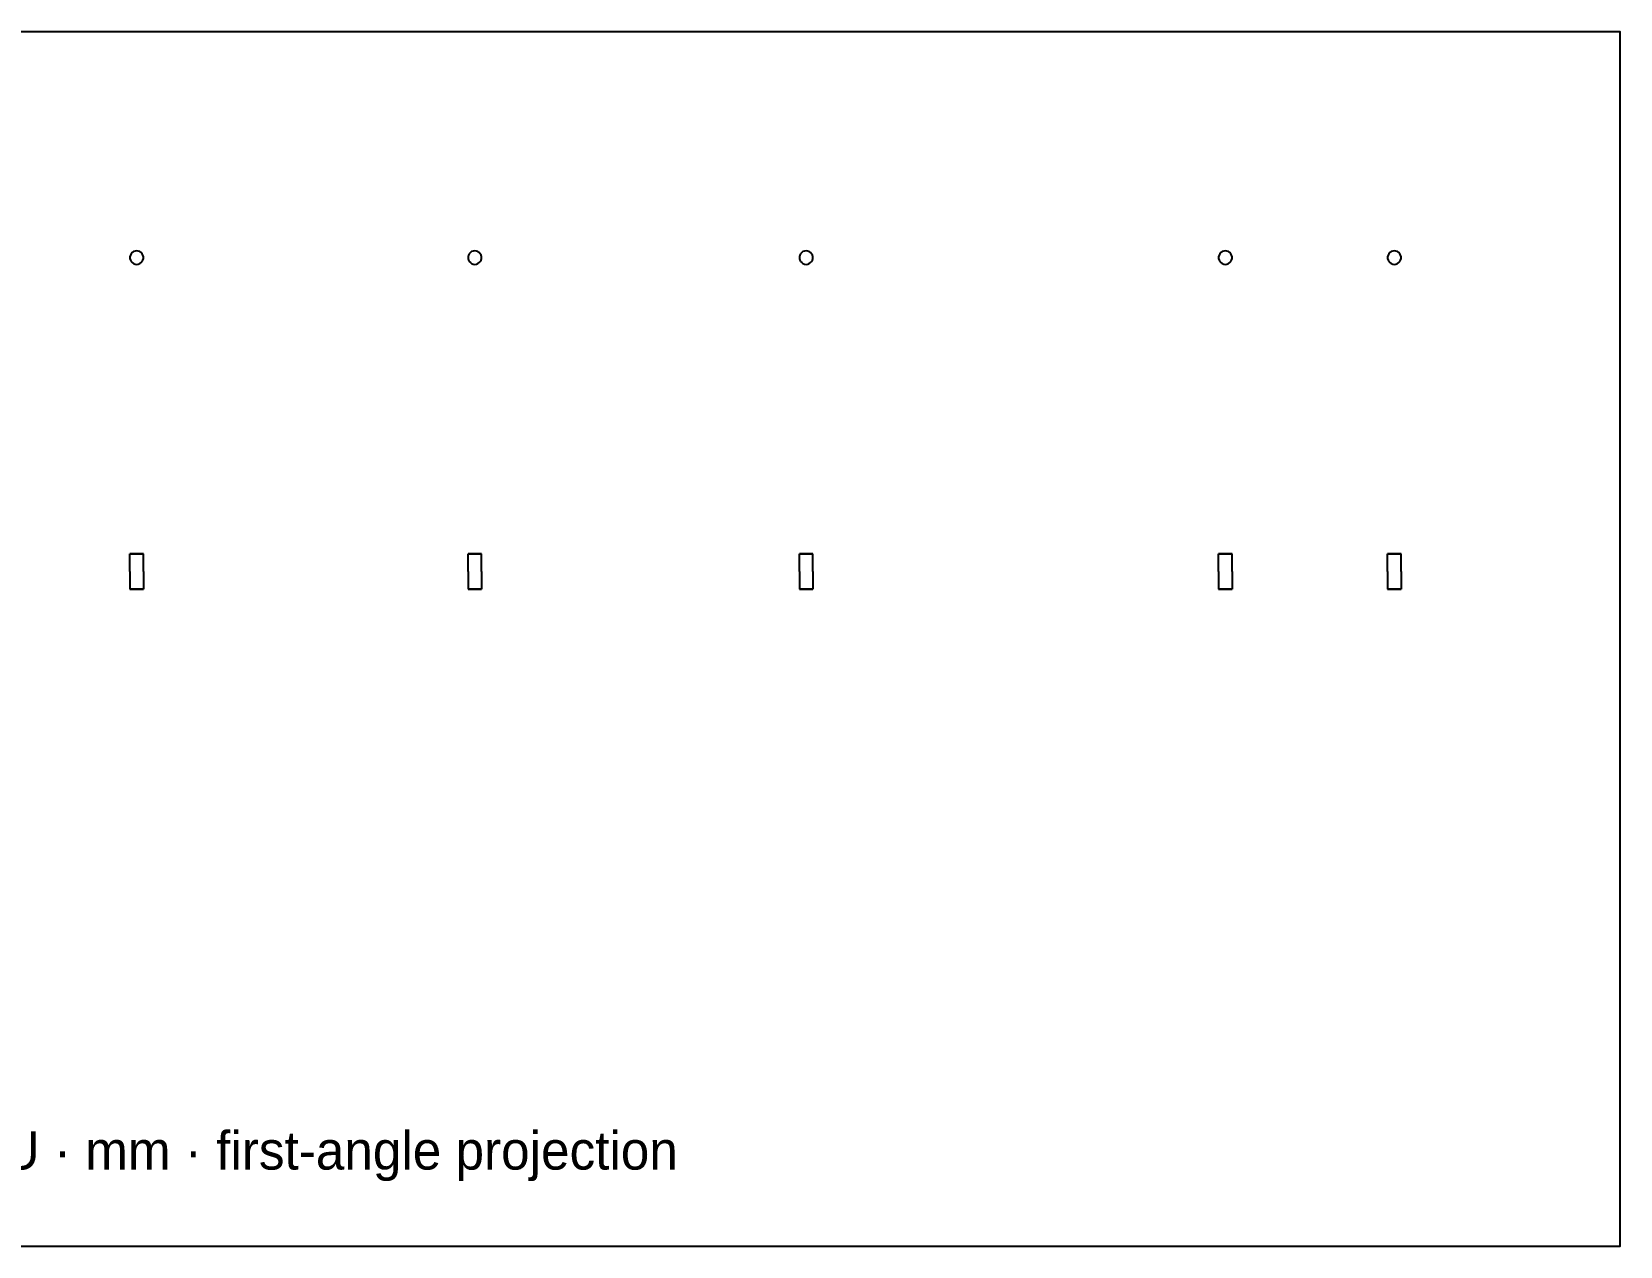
# Model space of a CAD drawing. Header units: millimetres. Extents: x -341 to -83, y -36 to 62.
# Drawn here: x -211.8 to -82.5, y -36.4 to 62.5 of the extents above; entities that cross this region are included whole.
import ezdxf

# ---------------------------------------------------------------- set-up
doc = ezdxf.new("R2010")
doc.units = ezdxf.units.MM
for name, color, linetype in [('BORDER', 7, 'Continuous'), ('HIDDEN', 8, 'Continuous'), ('TEXT', 5, 'Continuous'), ('VISIBLE', 7, 'Continuous')]:
    doc.layers.add(name, color=color, linetype=linetype)

msp = doc.modelspace()

# ---------------------------------------------------------------- linework, layer by layer
at = {"layer": 'BORDER'}
msp.add_lwpolyline([(-340.96, -36.36), (-82.55, -36.36), (-82.55, 62.45), (-340.96, 62.45)], close=True, dxfattribs=at)
at = {"layer": 'HIDDEN'}
for points in [[(-203.73, 44.28), (-203.77, 44.15)], [(-203.77, 44.15), (-203.77, 44.01)], [(-203.77, 44.01), (-203.73, 43.88)], [(-203.67, 44.39), (-203.73, 44.28)], [(-203.58, 44.49), (-203.67, 44.39)], [(-203.48, 44.57), (-203.58, 44.49)], [(-203.35, 44.61), (-203.48, 44.57)], [(-203.22, 44.63), (-203.35, 44.61)], [(-203.09, 44.61), (-203.22, 44.63)], [(-202.96, 44.57), (-203.09, 44.61)], [(-202.86, 44.49), (-202.96, 44.57)], [(-202.77, 44.39), (-202.86, 44.49)], [(-202.71, 44.28), (-202.77, 44.39)], [(-202.67, 44.15), (-202.71, 44.28)], [(-202.71, 43.88), (-202.67, 44.01)], [(-202.67, 44.01), (-202.67, 44.15)], [(-176.23, 44.28), (-176.27, 44.15)], [(-176.27, 44.15), (-176.27, 44.01)], [(-176.27, 44.01), (-176.23, 43.88)], [(-176.17, 44.39), (-176.23, 44.28)], [(-176.08, 44.49), (-176.17, 44.39)], [(-175.98, 44.57), (-176.08, 44.49)], [(-175.85, 44.61), (-175.98, 44.57)], [(-175.72, 44.63), (-175.85, 44.61)], [(-175.59, 44.61), (-175.72, 44.63)], [(-175.46, 44.57), (-175.59, 44.61)], [(-175.36, 44.49), (-175.46, 44.57)], [(-175.27, 44.39), (-175.36, 44.49)], [(-175.21, 44.28), (-175.27, 44.39)], [(-175.17, 44.15), (-175.21, 44.28)], [(-175.21, 43.88), (-175.17, 44.01)], [(-175.17, 44.01), (-175.17, 44.15)], [(-149.28, 44.28), (-149.32, 44.15)], [(-149.32, 44.15), (-149.32, 44.01)], [(-149.32, 44.01), (-149.28, 43.88)], [(-149.22, 44.39), (-149.28, 44.28)], [(-149.13, 44.49), (-149.22, 44.39)], [(-149.03, 44.57), (-149.13, 44.49)], [(-148.9, 44.61), (-149.03, 44.57)], [(-148.77, 44.63), (-148.9, 44.61)], [(-148.64, 44.61), (-148.77, 44.63)], [(-148.51, 44.57), (-148.64, 44.61)], [(-148.41, 44.49), (-148.51, 44.57)], [(-148.32, 44.39), (-148.41, 44.49)], [(-148.26, 44.28), (-148.32, 44.39)], [(-148.22, 44.15), (-148.26, 44.28)], [(-148.26, 43.88), (-148.22, 44.01)], [(-148.22, 44.01), (-148.22, 44.15)], [(-115.18, 44.28), (-115.22, 44.15)], [(-115.22, 44.15), (-115.22, 44.01)], [(-115.22, 44.01), (-115.18, 43.88)], [(-115.12, 44.39), (-115.18, 44.28)], [(-115.03, 44.49), (-115.12, 44.39)], [(-114.93, 44.57), (-115.03, 44.49)], [(-114.8, 44.61), (-114.93, 44.57)], [(-114.67, 44.63), (-114.8, 44.61)], [(-114.54, 44.61), (-114.67, 44.63)], [(-114.41, 44.57), (-114.54, 44.61)], [(-114.31, 44.49), (-114.41, 44.57)], [(-114.22, 44.39), (-114.31, 44.49)], [(-114.16, 44.28), (-114.22, 44.39)], [(-114.12, 44.15), (-114.16, 44.28)], [(-114.16, 43.88), (-114.12, 44.01)], [(-114.12, 44.01), (-114.12, 44.15)], [(-101.43, 44.28), (-101.47, 44.15)], [(-101.47, 44.15), (-101.47, 44.01)], [(-101.47, 44.01), (-101.43, 43.88)], [(-101.37, 44.39), (-101.43, 44.28)], [(-101.28, 44.49), (-101.37, 44.39)], [(-101.18, 44.57), (-101.28, 44.49)], [(-101.05, 44.61), (-101.18, 44.57)], [(-100.92, 44.63), (-101.05, 44.61)], [(-100.79, 44.61), (-100.92, 44.63)], [(-100.66, 44.57), (-100.79, 44.61)], [(-100.56, 44.49), (-100.66, 44.57)], [(-100.47, 44.39), (-100.56, 44.49)], [(-100.41, 44.28), (-100.47, 44.39)], [(-100.37, 44.15), (-100.41, 44.28)], [(-100.41, 43.88), (-100.37, 44.01)], [(-100.37, 44.01), (-100.37, 44.15)], [(-203.73, 43.88), (-203.67, 43.77)], [(-203.67, 43.77), (-203.58, 43.67)], [(-203.58, 43.67), (-203.48, 43.59)], [(-203.48, 43.59), (-203.35, 43.55)], [(-203.35, 43.55), (-203.22, 43.53)], [(-203.22, 43.53), (-203.09, 43.55)], [(-203.09, 43.55), (-202.96, 43.59)], [(-202.96, 43.59), (-202.86, 43.67)], [(-202.86, 43.67), (-202.77, 43.77)], [(-202.77, 43.77), (-202.71, 43.88)], [(-176.23, 43.88), (-176.17, 43.77)], [(-176.17, 43.77), (-176.08, 43.67)], [(-176.08, 43.67), (-175.98, 43.59)], [(-175.98, 43.59), (-175.85, 43.55)], [(-175.85, 43.55), (-175.72, 43.53)], [(-175.72, 43.53), (-175.59, 43.55)], [(-175.59, 43.55), (-175.46, 43.59)], [(-175.46, 43.59), (-175.36, 43.67)], [(-175.36, 43.67), (-175.27, 43.77)], [(-175.27, 43.77), (-175.21, 43.88)], [(-149.28, 43.88), (-149.22, 43.77)], [(-149.22, 43.77), (-149.13, 43.67)], [(-149.13, 43.67), (-149.03, 43.59)], [(-149.03, 43.59), (-148.9, 43.55)], [(-148.9, 43.55), (-148.77, 43.53)], [(-148.77, 43.53), (-148.64, 43.55)], [(-148.64, 43.55), (-148.51, 43.59)], [(-148.51, 43.59), (-148.41, 43.67)], [(-148.41, 43.67), (-148.32, 43.77)], [(-148.32, 43.77), (-148.26, 43.88)], [(-115.18, 43.88), (-115.12, 43.77)], [(-115.12, 43.77), (-115.03, 43.67)], [(-115.03, 43.67), (-114.93, 43.59)], [(-114.93, 43.59), (-114.8, 43.55)], [(-114.8, 43.55), (-114.67, 43.53)], [(-114.67, 43.53), (-114.54, 43.55)], [(-114.54, 43.55), (-114.41, 43.59)], [(-114.41, 43.59), (-114.31, 43.67)], [(-114.31, 43.67), (-114.22, 43.77)], [(-114.22, 43.77), (-114.16, 43.88)], [(-101.43, 43.88), (-101.37, 43.77)], [(-101.37, 43.77), (-101.28, 43.67)], [(-101.28, 43.67), (-101.18, 43.59)], [(-101.18, 43.59), (-101.05, 43.55)], [(-101.05, 43.55), (-100.92, 43.53)], [(-100.92, 43.53), (-100.79, 43.55)], [(-100.79, 43.55), (-100.66, 43.59)], [(-100.66, 43.59), (-100.56, 43.67)], [(-100.56, 43.67), (-100.47, 43.77)], [(-100.47, 43.77), (-100.41, 43.88)], [(-203.77, 19.97), (-203.73, 19.97)], [(-203.77, 19.97), (-203.77, 19.97)], [(-203.73, 19.97), (-203.67, 19.97)], [(-203.67, 19.97), (-203.58, 19.97)], [(-203.58, 19.97), (-203.48, 19.97)], [(-203.48, 19.97), (-203.35, 19.97)], [(-203.35, 19.97), (-203.22, 19.97)], [(-203.22, 19.97), (-203.09, 19.97)], [(-203.09, 19.97), (-202.96, 19.97)], [(-202.96, 19.97), (-202.86, 19.97)], [(-202.86, 19.97), (-202.77, 19.97)], [(-202.77, 19.97), (-202.71, 19.97)], [(-202.71, 19.97), (-202.67, 19.97)], [(-202.67, 19.97), (-202.67, 19.97)], [(-176.27, 19.97), (-176.23, 19.97)], [(-176.27, 19.97), (-176.27, 19.97)], [(-176.23, 19.97), (-176.17, 19.97)], [(-176.17, 19.97), (-176.08, 19.97)], [(-176.08, 19.97), (-175.98, 19.97)], [(-175.98, 19.97), (-175.85, 19.97)], [(-175.85, 19.97), (-175.72, 19.97)], [(-175.72, 19.97), (-175.59, 19.97)], [(-175.59, 19.97), (-175.46, 19.97)], [(-175.46, 19.97), (-175.36, 19.97)], [(-175.36, 19.97), (-175.27, 19.97)], [(-175.27, 19.97), (-175.21, 19.97)], [(-175.21, 19.97), (-175.17, 19.97)], [(-175.17, 19.97), (-175.17, 19.97)], [(-149.32, 19.97), (-149.28, 19.97)], [(-149.32, 19.97), (-149.32, 19.97)], [(-149.28, 19.97), (-149.22, 19.97)], [(-149.22, 19.97), (-149.13, 19.97)], [(-149.13, 19.97), (-149.03, 19.97)], [(-149.03, 19.97), (-148.9, 19.97)], [(-148.9, 19.97), (-148.77, 19.97)], [(-148.77, 19.97), (-148.64, 19.97)], [(-148.64, 19.97), (-148.51, 19.97)], [(-148.51, 19.97), (-148.41, 19.97)], [(-148.41, 19.97), (-148.32, 19.97)], [(-148.32, 19.97), (-148.26, 19.97)], [(-148.26, 19.97), (-148.22, 19.97)], [(-148.22, 19.97), (-148.22, 19.97)], [(-115.22, 19.97), (-115.18, 19.97)], [(-115.22, 19.97), (-115.22, 19.97)], [(-115.18, 19.97), (-115.12, 19.97)], [(-115.12, 19.97), (-115.03, 19.97)], [(-115.03, 19.97), (-114.93, 19.97)], [(-114.93, 19.97), (-114.8, 19.97)], [(-114.8, 19.97), (-114.67, 19.97)], [(-114.67, 19.97), (-114.54, 19.97)], [(-114.54, 19.97), (-114.41, 19.97)], [(-114.41, 19.97), (-114.31, 19.97)], [(-114.31, 19.97), (-114.22, 19.97)], [(-114.22, 19.97), (-114.16, 19.97)], [(-114.16, 19.97), (-114.12, 19.97)], [(-114.12, 19.97), (-114.12, 19.97)], [(-101.47, 19.97), (-101.43, 19.97)], [(-101.47, 19.97), (-101.47, 19.97)], [(-101.43, 19.97), (-101.37, 19.97)], [(-101.37, 19.97), (-101.28, 19.97)], [(-101.28, 19.97), (-101.18, 19.97)], [(-101.18, 19.97), (-101.05, 19.97)], [(-101.05, 19.97), (-100.92, 19.97)], [(-100.92, 19.97), (-100.79, 19.97)], [(-100.79, 19.97), (-100.66, 19.97)], [(-100.66, 19.97), (-100.56, 19.97)], [(-100.56, 19.97), (-100.47, 19.97)], [(-100.47, 19.97), (-100.41, 19.97)], [(-100.41, 19.97), (-100.37, 19.97)], [(-100.37, 19.97), (-100.37, 19.97)], [(-203.77, 17.11), (-203.73, 17.11)], [(-203.77, 17.11), (-203.77, 17.11)], [(-203.73, 17.11), (-203.67, 17.11)], [(-203.67, 17.11), (-203.58, 17.11)], [(-203.58, 17.11), (-203.48, 17.11)], [(-203.48, 17.11), (-203.35, 17.11)], [(-203.35, 17.11), (-203.22, 17.11)], [(-203.22, 17.11), (-203.09, 17.11)], [(-203.09, 17.11), (-202.96, 17.11)], [(-202.96, 17.11), (-202.86, 17.11)], [(-202.86, 17.11), (-202.77, 17.11)], [(-202.77, 17.11), (-202.71, 17.11)], [(-202.71, 17.11), (-202.67, 17.11)], [(-202.67, 17.11), (-202.67, 17.11)], [(-176.27, 17.11), (-176.23, 17.11)], [(-176.27, 17.11), (-176.27, 17.11)], [(-176.23, 17.11), (-176.17, 17.11)], [(-176.17, 17.11), (-176.08, 17.11)], [(-176.08, 17.11), (-175.98, 17.11)], [(-175.98, 17.11), (-175.85, 17.11)], [(-175.85, 17.11), (-175.72, 17.11)], [(-175.72, 17.11), (-175.59, 17.11)], [(-175.59, 17.11), (-175.46, 17.11)], [(-175.46, 17.11), (-175.36, 17.11)], [(-175.36, 17.11), (-175.27, 17.11)], [(-175.27, 17.11), (-175.21, 17.11)], [(-175.21, 17.11), (-175.17, 17.11)], [(-175.17, 17.11), (-175.17, 17.11)], [(-149.32, 17.11), (-149.28, 17.11)], [(-149.32, 17.11), (-149.32, 17.11)], [(-149.28, 17.11), (-149.22, 17.11)], [(-149.22, 17.11), (-149.13, 17.11)], [(-149.13, 17.11), (-149.03, 17.11)], [(-149.03, 17.11), (-148.9, 17.11)], [(-148.9, 17.11), (-148.77, 17.11)], [(-148.77, 17.11), (-148.64, 17.11)], [(-148.64, 17.11), (-148.51, 17.11)], [(-148.51, 17.11), (-148.41, 17.11)], [(-148.41, 17.11), (-148.32, 17.11)], [(-148.32, 17.11), (-148.26, 17.11)], [(-148.26, 17.11), (-148.22, 17.11)], [(-148.22, 17.11), (-148.22, 17.11)], [(-115.22, 17.11), (-115.18, 17.11)], [(-115.22, 17.11), (-115.22, 17.11)], [(-115.18, 17.11), (-115.12, 17.11)], [(-115.12, 17.11), (-115.03, 17.11)], [(-115.03, 17.11), (-114.93, 17.11)], [(-114.93, 17.11), (-114.8, 17.11)], [(-114.8, 17.11), (-114.67, 17.11)], [(-114.67, 17.11), (-114.54, 17.11)], [(-114.54, 17.11), (-114.41, 17.11)], [(-114.41, 17.11), (-114.31, 17.11)], [(-114.31, 17.11), (-114.22, 17.11)], [(-114.22, 17.11), (-114.16, 17.11)], [(-114.16, 17.11), (-114.12, 17.11)], [(-114.12, 17.11), (-114.12, 17.11)], [(-101.47, 17.11), (-101.43, 17.11)], [(-101.47, 17.11), (-101.47, 17.11)], [(-101.43, 17.11), (-101.37, 17.11)], [(-101.37, 17.11), (-101.28, 17.11)], [(-101.28, 17.11), (-101.18, 17.11)], [(-101.18, 17.11), (-101.05, 17.11)], [(-101.05, 17.11), (-100.92, 17.11)], [(-100.92, 17.11), (-100.79, 17.11)], [(-100.79, 17.11), (-100.66, 17.11)], [(-100.66, 17.11), (-100.56, 17.11)], [(-100.56, 17.11), (-100.47, 17.11)], [(-100.47, 17.11), (-100.41, 17.11)], [(-100.41, 17.11), (-100.37, 17.11)], [(-100.37, 17.11), (-100.37, 17.11)]]:
    msp.add_lwpolyline(points, dxfattribs=at)
at = {"layer": 'VISIBLE'}
for points in [[(-203.73, 44.28), (-203.77, 44.15)], [(-203.77, 44.15), (-203.77, 44.01)], [(-203.77, 44.01), (-203.73, 43.88)], [(-203.67, 44.39), (-203.73, 44.28)], [(-203.58, 44.49), (-203.67, 44.39)], [(-203.48, 44.57), (-203.58, 44.49)], [(-203.35, 44.61), (-203.48, 44.57)], [(-203.22, 44.63), (-203.35, 44.61)], [(-203.09, 44.61), (-203.22, 44.63)], [(-202.96, 44.57), (-203.09, 44.61)], [(-202.86, 44.49), (-202.96, 44.57)], [(-202.77, 44.39), (-202.86, 44.49)], [(-202.71, 44.28), (-202.77, 44.39)], [(-202.67, 44.15), (-202.71, 44.28)], [(-202.71, 43.88), (-202.67, 44.01)], [(-202.67, 44.01), (-202.67, 44.15)], [(-176.23, 44.28), (-176.27, 44.15)], [(-176.27, 44.15), (-176.27, 44.01)], [(-176.27, 44.01), (-176.23, 43.88)], [(-176.17, 44.39), (-176.23, 44.28)], [(-176.08, 44.49), (-176.17, 44.39)], [(-175.98, 44.57), (-176.08, 44.49)], [(-175.85, 44.61), (-175.98, 44.57)], [(-175.72, 44.63), (-175.85, 44.61)], [(-175.59, 44.61), (-175.72, 44.63)], [(-175.46, 44.57), (-175.59, 44.61)], [(-175.36, 44.49), (-175.46, 44.57)], [(-175.27, 44.39), (-175.36, 44.49)], [(-175.21, 44.28), (-175.27, 44.39)], [(-175.17, 44.15), (-175.21, 44.28)], [(-175.21, 43.88), (-175.17, 44.01)], [(-175.17, 44.01), (-175.17, 44.15)], [(-149.28, 44.28), (-149.32, 44.15)], [(-149.32, 44.15), (-149.32, 44.01)], [(-149.32, 44.01), (-149.28, 43.88)], [(-149.22, 44.39), (-149.28, 44.28)], [(-149.13, 44.49), (-149.22, 44.39)], [(-149.03, 44.57), (-149.13, 44.49)], [(-148.9, 44.61), (-149.03, 44.57)], [(-148.77, 44.63), (-148.9, 44.61)], [(-148.64, 44.61), (-148.77, 44.63)], [(-148.51, 44.57), (-148.64, 44.61)], [(-148.41, 44.49), (-148.51, 44.57)], [(-148.32, 44.39), (-148.41, 44.49)], [(-148.26, 44.28), (-148.32, 44.39)], [(-148.22, 44.15), (-148.26, 44.28)], [(-148.26, 43.88), (-148.22, 44.01)], [(-148.22, 44.01), (-148.22, 44.15)], [(-115.18, 44.28), (-115.22, 44.15)], [(-115.22, 44.15), (-115.22, 44.01)], [(-115.22, 44.01), (-115.18, 43.88)], [(-115.12, 44.39), (-115.18, 44.28)], [(-115.03, 44.49), (-115.12, 44.39)], [(-114.93, 44.57), (-115.03, 44.49)], [(-114.8, 44.61), (-114.93, 44.57)], [(-114.67, 44.63), (-114.8, 44.61)], [(-114.54, 44.61), (-114.67, 44.63)], [(-114.41, 44.57), (-114.54, 44.61)], [(-114.31, 44.49), (-114.41, 44.57)], [(-114.22, 44.39), (-114.31, 44.49)], [(-114.16, 44.28), (-114.22, 44.39)], [(-114.12, 44.15), (-114.16, 44.28)], [(-114.16, 43.88), (-114.12, 44.01)], [(-114.12, 44.01), (-114.12, 44.15)], [(-101.43, 44.28), (-101.47, 44.15)], [(-101.47, 44.15), (-101.47, 44.01)], [(-101.47, 44.01), (-101.43, 43.88)], [(-101.37, 44.39), (-101.43, 44.28)], [(-101.28, 44.49), (-101.37, 44.39)], [(-101.18, 44.57), (-101.28, 44.49)], [(-101.05, 44.61), (-101.18, 44.57)], [(-100.92, 44.63), (-101.05, 44.61)], [(-100.79, 44.61), (-100.92, 44.63)], [(-100.66, 44.57), (-100.79, 44.61)], [(-100.56, 44.49), (-100.66, 44.57)], [(-100.47, 44.39), (-100.56, 44.49)], [(-100.41, 44.28), (-100.47, 44.39)], [(-100.37, 44.15), (-100.41, 44.28)], [(-100.41, 43.88), (-100.37, 44.01)], [(-100.37, 44.01), (-100.37, 44.15)], [(-203.73, 43.88), (-203.67, 43.77)], [(-203.67, 43.77), (-203.58, 43.67)], [(-203.58, 43.67), (-203.48, 43.59)], [(-203.48, 43.59), (-203.35, 43.55)], [(-203.35, 43.55), (-203.22, 43.53)], [(-203.22, 43.53), (-203.09, 43.55)], [(-203.09, 43.55), (-202.96, 43.59)], [(-202.96, 43.59), (-202.86, 43.67)], [(-202.86, 43.67), (-202.77, 43.77)], [(-202.77, 43.77), (-202.71, 43.88)], [(-176.23, 43.88), (-176.17, 43.77)], [(-176.17, 43.77), (-176.08, 43.67)], [(-176.08, 43.67), (-175.98, 43.59)], [(-175.98, 43.59), (-175.85, 43.55)], [(-175.85, 43.55), (-175.72, 43.53)], [(-175.72, 43.53), (-175.59, 43.55)], [(-175.59, 43.55), (-175.46, 43.59)], [(-175.46, 43.59), (-175.36, 43.67)], [(-175.36, 43.67), (-175.27, 43.77)], [(-175.27, 43.77), (-175.21, 43.88)], [(-149.28, 43.88), (-149.22, 43.77)], [(-149.22, 43.77), (-149.13, 43.67)], [(-149.13, 43.67), (-149.03, 43.59)], [(-149.03, 43.59), (-148.9, 43.55)], [(-148.9, 43.55), (-148.77, 43.53)], [(-148.77, 43.53), (-148.64, 43.55)], [(-148.64, 43.55), (-148.51, 43.59)], [(-148.51, 43.59), (-148.41, 43.67)], [(-148.41, 43.67), (-148.32, 43.77)], [(-148.32, 43.77), (-148.26, 43.88)], [(-115.18, 43.88), (-115.12, 43.77)], [(-115.12, 43.77), (-115.03, 43.67)], [(-115.03, 43.67), (-114.93, 43.59)], [(-114.93, 43.59), (-114.8, 43.55)], [(-114.8, 43.55), (-114.67, 43.53)], [(-114.67, 43.53), (-114.54, 43.55)], [(-114.54, 43.55), (-114.41, 43.59)], [(-114.41, 43.59), (-114.31, 43.67)], [(-114.31, 43.67), (-114.22, 43.77)], [(-114.22, 43.77), (-114.16, 43.88)], [(-101.43, 43.88), (-101.37, 43.77)], [(-101.37, 43.77), (-101.28, 43.67)], [(-101.28, 43.67), (-101.18, 43.59)], [(-101.18, 43.59), (-101.05, 43.55)], [(-101.05, 43.55), (-100.92, 43.53)], [(-100.92, 43.53), (-100.79, 43.55)], [(-100.79, 43.55), (-100.66, 43.59)], [(-100.66, 43.59), (-100.56, 43.67)], [(-100.56, 43.67), (-100.47, 43.77)], [(-100.47, 43.77), (-100.41, 43.88)], [(-203.77, 19.97), (-203.77, 19.97)], [(-203.73, 19.97), (-203.77, 19.97)], [(-203.77, 18.54), (-203.77, 19.97)], [(-203.67, 19.97), (-203.73, 19.97)], [(-203.58, 19.97), (-203.67, 19.97)], [(-203.48, 19.97), (-203.58, 19.97)], [(-203.35, 19.97), (-203.48, 19.97)], [(-203.22, 19.97), (-203.35, 19.97)], [(-203.09, 19.97), (-203.22, 19.97)], [(-202.96, 19.97), (-203.09, 19.97)], [(-202.86, 19.97), (-202.96, 19.97)], [(-202.77, 19.97), (-202.86, 19.97)], [(-202.71, 19.97), (-202.77, 19.97)], [(-202.67, 19.97), (-202.71, 19.97)], [(-202.67, 19.97), (-202.67, 19.97)], [(-202.67, 18.54), (-202.67, 19.97)], [(-176.27, 19.97), (-176.27, 19.97)], [(-176.23, 19.97), (-176.27, 19.97)], [(-176.27, 18.54), (-176.27, 19.97)], [(-176.17, 19.97), (-176.23, 19.97)], [(-176.08, 19.97), (-176.17, 19.97)], [(-175.98, 19.97), (-176.08, 19.97)], [(-175.85, 19.97), (-175.98, 19.97)], [(-175.72, 19.97), (-175.85, 19.97)], [(-175.59, 19.97), (-175.72, 19.97)], [(-175.46, 19.97), (-175.59, 19.97)], [(-175.36, 19.97), (-175.46, 19.97)], [(-175.27, 19.97), (-175.36, 19.97)], [(-175.21, 19.97), (-175.27, 19.97)], [(-175.17, 19.97), (-175.21, 19.97)], [(-175.17, 19.97), (-175.17, 19.97)], [(-175.17, 18.54), (-175.17, 19.97)], [(-149.32, 19.97), (-149.32, 19.97)], [(-149.28, 19.97), (-149.32, 19.97)], [(-149.32, 18.54), (-149.32, 19.97)], [(-149.22, 19.97), (-149.28, 19.97)], [(-149.13, 19.97), (-149.22, 19.97)], [(-149.03, 19.97), (-149.13, 19.97)], [(-148.9, 19.97), (-149.03, 19.97)], [(-148.77, 19.97), (-148.9, 19.97)], [(-148.64, 19.97), (-148.77, 19.97)], [(-148.51, 19.97), (-148.64, 19.97)], [(-148.41, 19.97), (-148.51, 19.97)], [(-148.32, 19.97), (-148.41, 19.97)], [(-148.26, 19.97), (-148.32, 19.97)], [(-148.22, 19.97), (-148.26, 19.97)], [(-148.22, 19.97), (-148.22, 19.97)], [(-148.22, 18.54), (-148.22, 19.97)], [(-115.22, 19.97), (-115.22, 19.97)], [(-115.18, 19.97), (-115.22, 19.97)], [(-115.22, 18.54), (-115.22, 19.97)], [(-115.12, 19.97), (-115.18, 19.97)], [(-115.03, 19.97), (-115.12, 19.97)], [(-114.93, 19.97), (-115.03, 19.97)], [(-114.8, 19.97), (-114.93, 19.97)], [(-114.67, 19.97), (-114.8, 19.97)], [(-114.54, 19.97), (-114.67, 19.97)], [(-114.41, 19.97), (-114.54, 19.97)], [(-114.31, 19.97), (-114.41, 19.97)], [(-114.22, 19.97), (-114.31, 19.97)], [(-114.16, 19.97), (-114.22, 19.97)], [(-114.12, 19.97), (-114.16, 19.97)], [(-114.12, 19.97), (-114.12, 19.97)], [(-114.12, 18.54), (-114.12, 19.97)], [(-101.47, 19.97), (-101.47, 19.97)], [(-101.43, 19.97), (-101.47, 19.97)], [(-101.47, 18.54), (-101.47, 19.97)], [(-101.37, 19.97), (-101.43, 19.97)], [(-101.28, 19.97), (-101.37, 19.97)], [(-101.18, 19.97), (-101.28, 19.97)], [(-101.05, 19.97), (-101.18, 19.97)], [(-100.92, 19.97), (-101.05, 19.97)], [(-100.79, 19.97), (-100.92, 19.97)], [(-100.66, 19.97), (-100.79, 19.97)], [(-100.56, 19.97), (-100.66, 19.97)], [(-100.47, 19.97), (-100.56, 19.97)], [(-100.41, 19.97), (-100.47, 19.97)], [(-100.37, 19.97), (-100.41, 19.97)], [(-100.37, 19.97), (-100.37, 19.97)], [(-100.37, 18.54), (-100.37, 19.97)], [(-203.77, 18.54), (-203.77, 17.11)], [(-202.67, 18.54), (-202.67, 17.11)], [(-176.27, 18.54), (-176.27, 17.11)], [(-175.17, 18.54), (-175.17, 17.11)], [(-149.32, 18.54), (-149.32, 17.11)], [(-148.22, 18.54), (-148.22, 17.11)], [(-115.22, 18.54), (-115.22, 17.11)], [(-114.12, 18.54), (-114.12, 17.11)], [(-101.47, 18.54), (-101.47, 17.11)], [(-100.37, 18.54), (-100.37, 17.11)], [(-203.77, 17.11), (-203.77, 17.11)], [(-203.73, 17.11), (-203.77, 17.11)], [(-203.67, 17.11), (-203.73, 17.11)], [(-203.58, 17.11), (-203.67, 17.11)], [(-203.48, 17.11), (-203.58, 17.11)], [(-203.35, 17.11), (-203.48, 17.11)], [(-203.22, 17.11), (-203.35, 17.11)], [(-203.09, 17.11), (-203.22, 17.11)], [(-202.96, 17.11), (-203.09, 17.11)], [(-202.86, 17.11), (-202.96, 17.11)], [(-202.77, 17.11), (-202.86, 17.11)], [(-202.71, 17.11), (-202.77, 17.11)], [(-202.67, 17.11), (-202.71, 17.11)], [(-202.67, 17.11), (-202.67, 17.11)], [(-176.27, 17.11), (-176.27, 17.11)], [(-176.23, 17.11), (-176.27, 17.11)], [(-176.17, 17.11), (-176.23, 17.11)], [(-176.08, 17.11), (-176.17, 17.11)], [(-175.98, 17.11), (-176.08, 17.11)], [(-175.85, 17.11), (-175.98, 17.11)], [(-175.72, 17.11), (-175.85, 17.11)], [(-175.59, 17.11), (-175.72, 17.11)], [(-175.46, 17.11), (-175.59, 17.11)], [(-175.36, 17.11), (-175.46, 17.11)], [(-175.27, 17.11), (-175.36, 17.11)], [(-175.21, 17.11), (-175.27, 17.11)], [(-175.17, 17.11), (-175.21, 17.11)], [(-175.17, 17.11), (-175.17, 17.11)], [(-149.32, 17.11), (-149.32, 17.11)], [(-149.28, 17.11), (-149.32, 17.11)], [(-149.22, 17.11), (-149.28, 17.11)], [(-149.13, 17.11), (-149.22, 17.11)], [(-149.03, 17.11), (-149.13, 17.11)], [(-148.9, 17.11), (-149.03, 17.11)], [(-148.77, 17.11), (-148.9, 17.11)], [(-148.64, 17.11), (-148.77, 17.11)], [(-148.51, 17.11), (-148.64, 17.11)], [(-148.41, 17.11), (-148.51, 17.11)], [(-148.32, 17.11), (-148.41, 17.11)], [(-148.26, 17.11), (-148.32, 17.11)], [(-148.22, 17.11), (-148.26, 17.11)], [(-148.22, 17.11), (-148.22, 17.11)], [(-115.22, 17.11), (-115.22, 17.11)], [(-115.18, 17.11), (-115.22, 17.11)], [(-115.12, 17.11), (-115.18, 17.11)], [(-115.03, 17.11), (-115.12, 17.11)], [(-114.93, 17.11), (-115.03, 17.11)], [(-114.8, 17.11), (-114.93, 17.11)], [(-114.67, 17.11), (-114.8, 17.11)], [(-114.54, 17.11), (-114.67, 17.11)], [(-114.41, 17.11), (-114.54, 17.11)], [(-114.31, 17.11), (-114.41, 17.11)], [(-114.22, 17.11), (-114.31, 17.11)], [(-114.16, 17.11), (-114.22, 17.11)], [(-114.12, 17.11), (-114.16, 17.11)], [(-114.12, 17.11), (-114.12, 17.11)], [(-101.47, 17.11), (-101.47, 17.11)], [(-101.43, 17.11), (-101.47, 17.11)], [(-101.37, 17.11), (-101.43, 17.11)], [(-101.28, 17.11), (-101.37, 17.11)], [(-101.18, 17.11), (-101.28, 17.11)], [(-101.05, 17.11), (-101.18, 17.11)], [(-100.92, 17.11), (-101.05, 17.11)], [(-100.79, 17.11), (-100.92, 17.11)], [(-100.66, 17.11), (-100.79, 17.11)], [(-100.56, 17.11), (-100.66, 17.11)], [(-100.47, 17.11), (-100.56, 17.11)], [(-100.41, 17.11), (-100.47, 17.11)], [(-100.37, 17.11), (-100.41, 17.11)], [(-100.37, 17.11), (-100.37, 17.11)]]:
    msp.add_lwpolyline(points, dxfattribs=at)

# ---------------------------------------------------------------- texts
at = {"layer": 'TEXT'}
msp.add_text('Clean-room heat-recovery air-pump rig · Eng. Kariem Moussa · GIU · mm · first-angle projection', height=3.1187, dxfattribs=at).set_placement((-336.5, -30.12))

doc.saveas('drawing.dxf')
